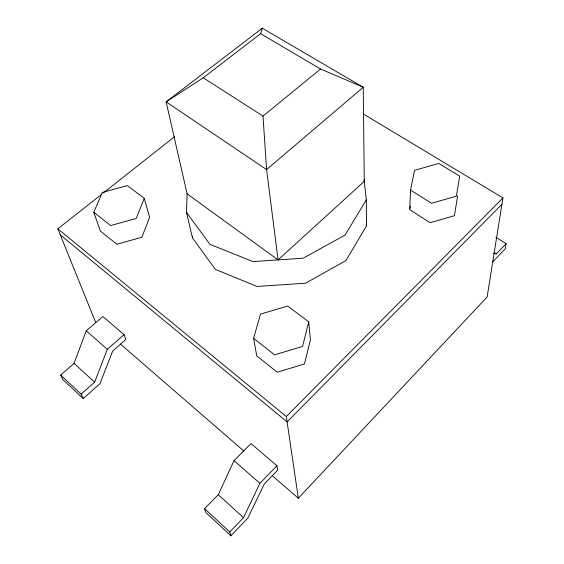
<?xml version="1.0" encoding="UTF-8"?>
<svg xmlns="http://www.w3.org/2000/svg" width="564" height="564" viewBox="0 0 564 564"><rect width="100%" height="100%" fill="white"/><g stroke="black" fill="none" stroke-linecap="round" stroke-linejoin="round"><path stroke-width="0.85" d="M364.09 179.627L366.29 199.896L366.515 225.861L345.972 260.533L305.533 283.213L256.987 286.449L215.293 269.345L192.444 237.832L192.493 236.104M192.444 237.832L186.494 212.445L187.114 193.833L166.119 101.872L262.281 28.2L363.237 87.265L364.274 181.34L278.066 259.898L187.114 193.833M410.571 190.082L431.545 203.273L456.417 196.138L459.681 176.102L438.75 163.475L414.505 170.314L410.571 190.082L409.683 209.625L430.142 222.731L454.422 215.702L457.637 195.856M363.632 114.168L502.933 197.908L487.127 296.988L298.321 498.231L272.426 475.783M495.826 237.232L506.141 243.683L505.252 248.823L492.978 261.661M409.852 208.772L410.352 206.212M308.748 321.868L302.572 346.437L274.597 354.848L253.588 338.287L260.526 314.085L287.718 306.069L308.748 321.868L310.433 339.761L304.44 363.977L277.22 372.226L256.733 355.877L253.588 338.287M278.066 259.898L266.582 169.581L166.119 101.872L203.251 77.797L260.631 33.699L262.281 28.2M74.039 363.406L86.243 330.779L102.909 316.517L124.059 334.656L125.85 339.507L112.624 351.132L99.976 383.675L83.268 398.558L62.83 379.558L60.609 375.06L74.039 363.406L94.646 382.166L81.16 394.123L83.268 398.558M94.646 382.166L107.329 349.299L124.059 334.656M144.264 198.316L136.213 218.444L110.629 225.565L93.758 212.261L102.373 192.409L127.302 185.577L144.264 198.316L149.629 217.316L141.853 237.247L116.896 244.254L100.35 231.05L93.758 212.261M218.289 494.699L234.032 460.619L251.015 443.565L276.917 465.786L277.685 470.115L264.248 484.039L247.934 517.985L230.909 535.8L205.902 512.556L204.577 508.622L218.289 494.699L243.507 517.653L229.759 531.993L230.909 535.8M243.507 517.653L259.912 483.348L276.917 465.786M366.29 199.896L345.041 235.082L303.199 258.192L252.982 261.59L209.949 244.332L186.494 212.445M493.761 253.405L496.299 253.955L506.141 243.683M501.918 204.309L287.118 421.914L60.299 234.878M298.321 498.231L286.329 416.549L502.933 197.908M263 116.106L320.556 69.005L363.237 87.265L266.582 169.581L263 116.106L203.251 77.797M95.788 322.7L57.859 228.829L102.028 193.967M103.409 192.874L174.502 136.763M260.631 33.699L320.556 69.005M494.085 252.552L496.299 253.955M57.859 228.829L286.329 416.549M120.358 343.991L243.874 451.038M86.243 330.779L107.329 349.299M234.032 460.619L259.912 483.348M60.609 375.06L81.16 394.123M204.577 508.622L229.759 531.993M366.332 224.141L366.515 225.861"/></g></svg>
